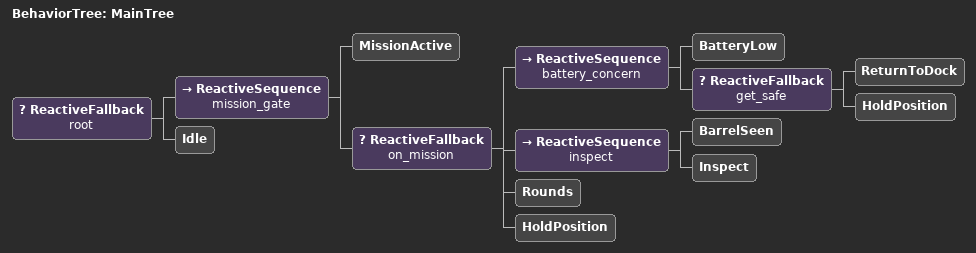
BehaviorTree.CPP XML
<?xml version="1.0"?>
<!-- Reactive composites re-check mission, battery, and perception priorities
     every tick. Tunables live in config/mission.yaml, not in this topology. -->
<root BTCPP_format="4" main_tree_to_execute="MainTree">
  <BehaviorTree ID="MainTree">
    <ReactiveFallback name="root">
      <ReactiveSequence name="mission_gate">
        <MissionActive/>
        <ReactiveFallback name="on_mission">
          <ReactiveSequence name="battery_concern">
            <BatteryLow/>
            <ReactiveFallback name="get_safe">
              <ReturnToDock/>
              <HoldPosition/>
            </ReactiveFallback>
          </ReactiveSequence>
          <ReactiveSequence name="inspect">
            <BarrelSeen/>
            <Inspect/>
          </ReactiveSequence>
          <Rounds/>
          <HoldPosition/>
        </ReactiveFallback>
      </ReactiveSequence>
      <Idle/>
    </ReactiveFallback>
  </BehaviorTree>
</root>
